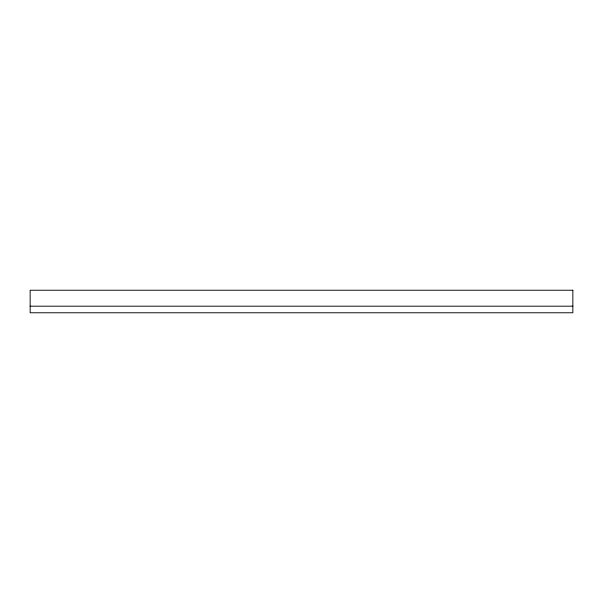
<?xml version="1.0" encoding="UTF-8"?>
<svg xmlns="http://www.w3.org/2000/svg" width="603" height="603" viewBox="0 0 603 603"><rect width="100%" height="100%" fill="white"/><g stroke="black" fill="none" stroke-linecap="round" stroke-linejoin="round"><path stroke-width="0.9" d="M30.15 306.181L572.85 306.181M572.85 290.231L30.15 290.231L30.15 312.769L572.85 312.769L572.85 290.231"/></g></svg>
